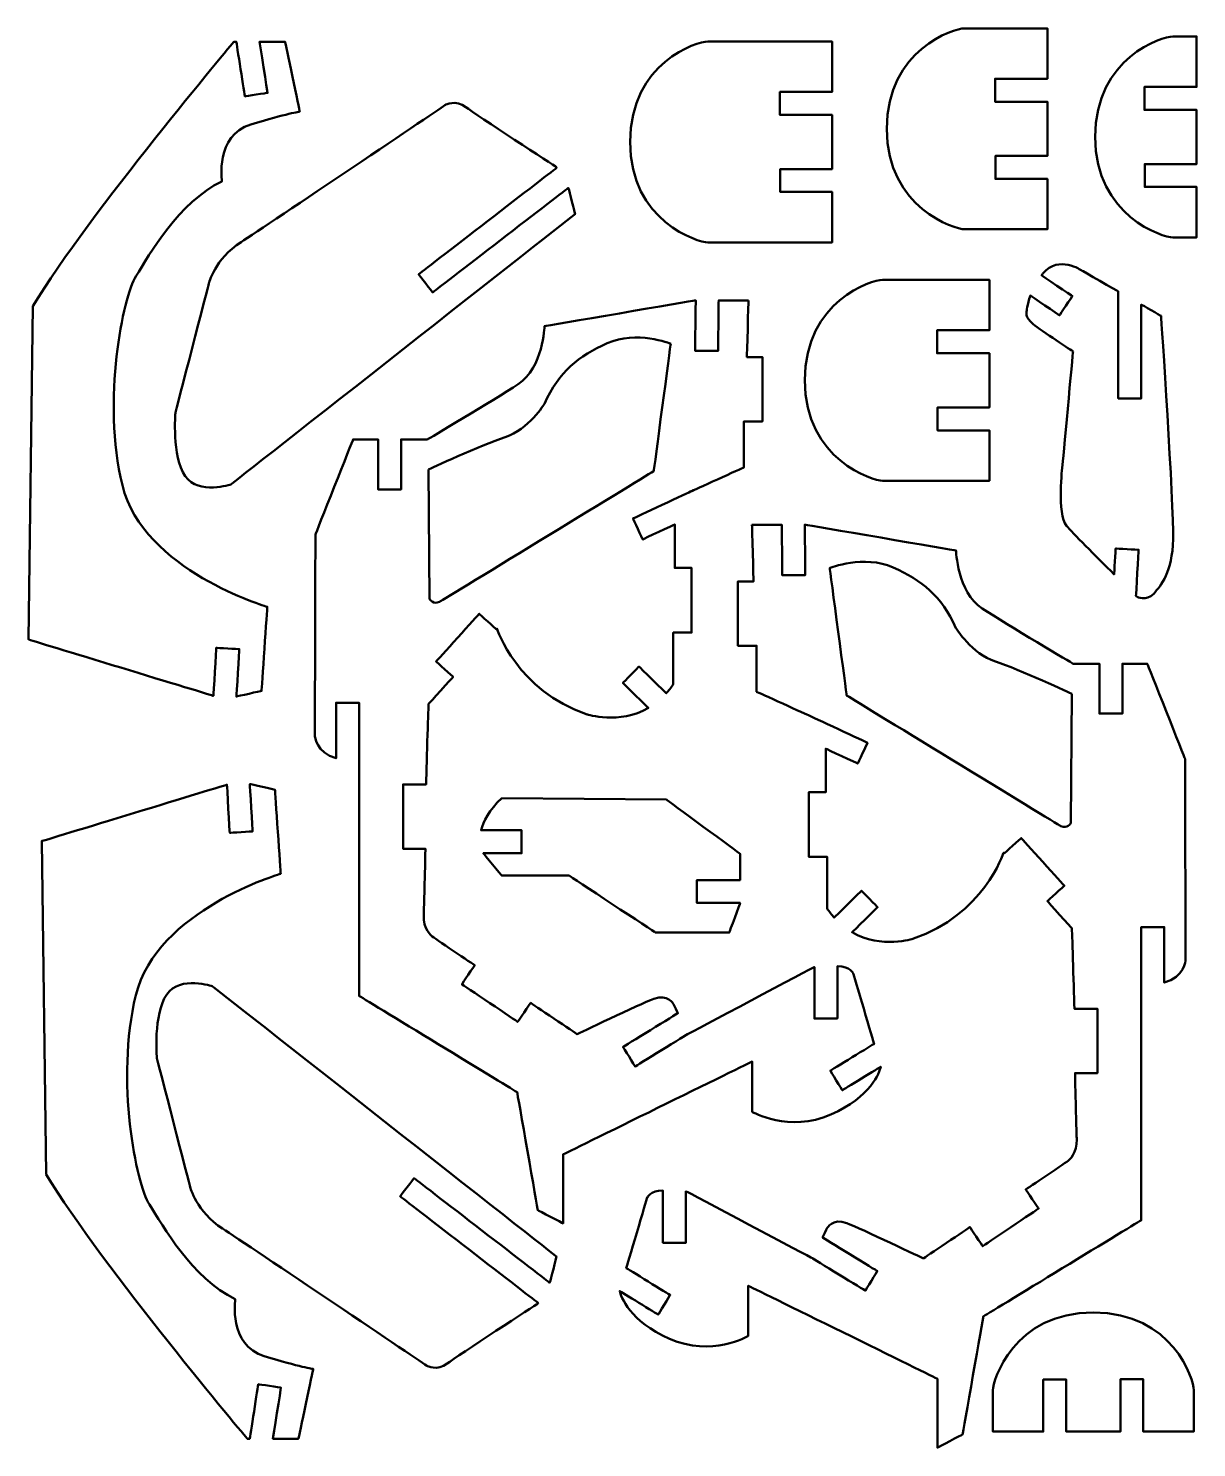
# Model space of a CAD drawing. Header units: millimetres. Extents: x -151 to 156, y -193 to 190.
# Drawn here: x -151.2 to 1.4, y -191.1 to -5.7 of the extents above; entities that cross this region are included whole.
import ezdxf

# ---------------------------------------------------------------- set-up
doc = ezdxf.new("R2010")
doc.units = ezdxf.units.MM
doc.header["$MEASUREMENT"] = 0
doc.layers.add('Capa 1', color=7, linetype='Continuous')

msp = doc.modelspace()

# ---------------------------------------------------------------- linework, layer by layer
at = {"layer": 'Capa 1', "color": 240, "lineweight": 50}
for points, knots in [([(-28.9575, -5.7234), (-28.9575, -5.7234), (-18.1356, -5.7234), (-18.1356, -5.7234), (-18.1356, -5.7234), (-18.1356, -5.7234), (-18.1356, -12.3121), (-18.1356, -12.3121), (-18.1356, -12.3121), (-18.1356, -12.3121), (-24.9616, -12.3119), (-24.9616, -12.3119), (-24.9616, -12.3119), (-24.9616, -12.3119), (-24.9616, -15.3121), (-24.9616, -15.3121), (-24.9616, -15.3121), (-24.9616, -15.3121), (-18.1356, -15.3123), (-18.1356, -15.3123), (-18.1356, -15.3123), (-18.1356, -15.3123), (-18.1356, -22.3788), (-18.1356, -22.3788), (-18.1356, -22.3788), (-18.1356, -22.3788), (-24.9167, -22.3788), (-24.9167, -22.3788), (-24.9167, -22.3788), (-24.9167, -22.3788), (-24.9167, -25.3788), (-24.9167, -25.3788), (-24.9167, -25.3788), (-24.9167, -25.3788), (-18.1356, -25.3788), (-18.1356, -25.3788), (-18.1356, -25.3788), (-18.1356, -25.3788), (-18.1356, -31.9672), (-18.1356, -31.9672), (-18.1356, -31.9672), (-18.1356, -31.9672), (-28.9575, -31.9672), (-28.9575, -31.9672), (-28.9575, -31.9672), (-30.1227, -31.9672), (-39.0993, -29.2716), (-39.0993, -18.8453), (-39.0993, -18.8453), (-39.0993, -8.419), (-30.2899, -5.7234), (-28.9575, -5.7234)], [0, 0, 0, 0, 0.07142857, 0.07142857, 0.07142857, 0.07142858, 0.14285714, 0.14285714, 0.14285714, 0.14285715, 0.21428571, 0.21428571, 0.21428571, 0.21428572, 0.28571429, 0.28571429, 0.28571429, 0.2857143, 0.35714286, 0.35714286, 0.35714286, 0.35714287, 0.42857143, 0.42857143, 0.42857143, 0.42857144, 0.5, 0.5, 0.5, 0.50000001, 0.57142857, 0.57142857, 0.57142857, 0.57142858, 0.64285714, 0.64285714, 0.64285714, 0.64285715, 0.71428571, 0.71428571, 0.71428571, 0.71428572, 0.78571429, 0.78571429, 0.78571429, 0.7857143, 0.85714286, 0.85714286, 0.85714286, 0.85714287, 1, 1, 1, 1]), ([(-1.7541, -6.783), (-1.7541, -6.783), (1.3566, -6.783), (1.3566, -6.783), (1.3566, -6.783), (1.3566, -6.783), (1.3566, -13.3717), (1.3566, -13.3717), (1.3566, -13.3717), (1.3566, -13.3717), (-5.4694, -13.3715), (-5.4694, -13.3715), (-5.4694, -13.3715), (-5.4694, -13.3715), (-5.4694, -16.3717), (-5.4694, -16.3717), (-5.4694, -16.3717), (-5.4694, -16.3717), (1.3566, -16.3719), (1.3566, -16.3719), (1.3566, -16.3719), (1.3566, -16.3719), (1.3566, -23.4384), (1.3566, -23.4384), (1.3566, -23.4384), (1.3566, -23.4384), (-5.4245, -23.4384), (-5.4245, -23.4384), (-5.4245, -23.4384), (-5.4245, -23.4384), (-5.4245, -26.4384), (-5.4245, -26.4384), (-5.4245, -26.4384), (-5.4245, -26.4384), (1.3566, -26.4384), (1.3566, -26.4384), (1.3566, -26.4384), (1.3566, -26.4384), (1.3566, -33.0268), (1.3566, -33.0268), (1.3566, -33.0268), (1.3566, -33.0268), (-1.7541, -33.0268), (-1.7541, -33.0268), (-1.7541, -33.0268), (-2.9192, -33.0268), (-11.8959, -30.3312), (-11.8959, -19.9049), (-11.8959, -19.9049), (-11.8959, -9.4786), (-3.0865, -6.783), (-1.7541, -6.783)], [0, 0, 0, 0, 0.07142857, 0.07142857, 0.07142857, 0.07142858, 0.14285714, 0.14285714, 0.14285714, 0.14285715, 0.21428571, 0.21428571, 0.21428571, 0.21428572, 0.28571429, 0.28571429, 0.28571429, 0.2857143, 0.35714286, 0.35714286, 0.35714286, 0.35714287, 0.42857143, 0.42857143, 0.42857143, 0.42857144, 0.5, 0.5, 0.5, 0.50000001, 0.57142857, 0.57142857, 0.57142857, 0.57142858, 0.64285714, 0.64285714, 0.64285714, 0.64285715, 0.71428571, 0.71428571, 0.71428571, 0.71428572, 0.78571429, 0.78571429, 0.78571429, 0.7857143, 0.85714286, 0.85714286, 0.85714286, 0.85714287, 1, 1, 1, 1]), ([(-150.654, -41.9832), (-150.654, -41.9832), (-151.2252, -85.5372), (-151.2252, -85.5372), (-151.2252, -85.5372), (-151.2252, -85.5372), (-127.0479, -92.8966), (-127.0479, -92.8966), (-127.0479, -92.8966), (-127.0479, -92.8966), (-126.6835, -86.6251), (-126.6835, -86.6251), (-126.6835, -86.6251), (-126.6835, -86.6251), (-123.6884, -86.799), (-123.6884, -86.799), (-123.6884, -86.799), (-123.6884, -86.799), (-124.0479, -92.9871), (-124.0479, -92.9871), (-124.0479, -92.9871), (-124.0479, -92.9871), (-120.7731, -92.2467), (-120.7731, -92.2467), (-120.7731, -92.2467), (-120.7731, -92.2467), (-120.0232, -81.2701), (-120.0232, -81.2701), (-120.0232, -81.2701), (-120.0232, -81.2701), (-136.2312, -76.5408), (-138.9444, -65.4024), (-138.9444, -65.4024), (-141.6576, -54.264), (-138.873, -40.7694), (-137.1594, -38.0562), (-137.1594, -38.0562), (-135.4458, -35.343), (-131.5902, -28.4172), (-125.9496, -25.704), (-125.9496, -25.704), (-125.9496, -25.704), (-126.8796, -19.7008), (-122.1658, -18.2706), (-122.1658, -18.2706), (-117.452, -16.8404), (-115.7736, -16.5901), (-115.7736, -16.5901), (-115.7736, -16.5901), (-115.7736, -16.5901), (-117.7016, -7.4726), (-117.7016, -7.4726), (-117.7016, -7.4726), (-117.7016, -7.4726), (-121.0304, -7.4726), (-121.0304, -7.4726), (-121.0304, -7.4726), (-121.0304, -7.4726), (-119.9848, -14.1423), (-119.9848, -14.1423), (-119.9848, -14.1423), (-119.9848, -14.1423), (-122.9486, -14.607), (-122.9486, -14.607), (-122.9486, -14.607), (-122.9486, -14.607), (-124.0671, -7.4726), (-124.0671, -7.4726), (-124.0671, -7.4726), (-124.0671, -7.4726), (-124.3794, -7.4726), (-124.3794, -7.4726), (-124.3794, -7.4726), (-124.3794, -7.4726), (-143.2284, -29.8452), (-150.654, -41.9832)], [0, 0, 0, 0, 0.05, 0.05, 0.05, 0.05000001, 0.1, 0.1, 0.1, 0.10000001, 0.15, 0.15, 0.15, 0.15000001, 0.2, 0.2, 0.2, 0.20000001, 0.25, 0.25, 0.25, 0.25000001, 0.3, 0.3, 0.3, 0.30000001, 0.35, 0.35, 0.35, 0.35000001, 0.4, 0.4, 0.4, 0.40000001, 0.45, 0.45, 0.45, 0.45000001, 0.5, 0.5, 0.5, 0.50000001, 0.55, 0.55, 0.55, 0.55000001, 0.6, 0.6, 0.6, 0.60000001, 0.65, 0.65, 0.65, 0.65000001, 0.7, 0.7, 0.7, 0.70000001, 0.75, 0.75, 0.75, 0.75000001, 0.8, 0.8, 0.8, 0.80000001, 0.85, 0.85, 0.85, 0.85000001, 0.9, 0.9, 0.9, 0.90000001, 1, 1, 1, 1]), ([(-62.4935, -7.437), (-62.4935, -7.437), (-46.2452, -7.437), (-46.2452, -7.437), (-46.2452, -7.437), (-46.2452, -7.437), (-46.2452, -14.0257), (-46.2452, -14.0257), (-46.2452, -14.0257), (-46.2452, -14.0257), (-53.0712, -14.0255), (-53.0712, -14.0255), (-53.0712, -14.0255), (-53.0712, -14.0255), (-53.0712, -17.0257), (-53.0712, -17.0257), (-53.0712, -17.0257), (-53.0712, -17.0257), (-46.2452, -17.0259), (-46.2452, -17.0259), (-46.2452, -17.0259), (-46.2452, -17.0259), (-46.2452, -24.0924), (-46.2452, -24.0924), (-46.2452, -24.0924), (-46.2452, -24.0924), (-53.0263, -24.0924), (-53.0263, -24.0924), (-53.0263, -24.0924), (-53.0263, -24.0924), (-53.0263, -27.0924), (-53.0263, -27.0924), (-53.0263, -27.0924), (-53.0263, -27.0924), (-46.2452, -27.0924), (-46.2452, -27.0924), (-46.2452, -27.0924), (-46.2452, -27.0924), (-46.2452, -33.6808), (-46.2452, -33.6808), (-46.2452, -33.6808), (-46.2452, -33.6808), (-62.4935, -33.6808), (-62.4935, -33.6808), (-62.4935, -33.6808), (-63.6588, -33.6808), (-72.6353, -30.9852), (-72.6353, -20.5589), (-72.6353, -20.5589), (-72.6353, -10.1326), (-63.8259, -7.437), (-62.4935, -7.437)], [0, 0, 0, 0, 0.07142857, 0.07142857, 0.07142857, 0.07142858, 0.14285714, 0.14285714, 0.14285714, 0.14285715, 0.21428571, 0.21428571, 0.21428571, 0.21428572, 0.28571429, 0.28571429, 0.28571429, 0.2857143, 0.35714286, 0.35714286, 0.35714286, 0.35714287, 0.42857143, 0.42857143, 0.42857143, 0.42857144, 0.5, 0.5, 0.5, 0.50000001, 0.57142857, 0.57142857, 0.57142857, 0.57142858, 0.64285714, 0.64285714, 0.64285714, 0.64285715, 0.71428571, 0.71428571, 0.71428571, 0.71428572, 0.78571429, 0.78571429, 0.78571429, 0.7857143, 0.85714286, 0.85714286, 0.85714286, 0.85714287, 1, 1, 1, 1]), ([(-96.747, -15.708), (-96.747, -15.708), (-95.3904, -14.994), (-94.1052, -15.9936), (-94.1052, -15.9936), (-92.82, -16.9932), (-82.3242, -23.7762), (-82.3242, -23.7762), (-82.3242, -23.7762), (-82.3242, -23.7762), (-82.2331, -23.934), (-82.2331, -23.934), (-82.2331, -23.934), (-82.2331, -23.934), (-100.246, -37.8412), (-100.246, -37.8412), (-100.246, -37.8412), (-100.246, -37.8412), (-98.4122, -40.2158), (-98.4122, -40.2158), (-98.4122, -40.2158), (-98.4122, -40.2158), (-80.7194, -26.5558), (-80.7194, -26.5558), (-80.7194, -26.5558), (-80.7194, -26.5558), (-80.6282, -26.7137), (-80.6282, -26.7137), (-80.6282, -26.7137), (-80.6282, -26.7137), (-79.8252, -29.988), (-79.8252, -29.988), (-79.8252, -29.988), (-79.8252, -29.988), (-124.7358, -65.2596), (-124.7358, -65.2596), (-124.7358, -65.2596), (-124.7358, -65.2596), (-128.9484, -66.759), (-130.7334, -64.1886), (-130.7334, -64.1886), (-132.5184, -61.6182), (-132.0186, -55.9062), (-132.0186, -55.9062), (-132.0186, -55.9062), (-132.0186, -55.9062), (-127.6632, -39.0558), (-127.6632, -39.0558), (-127.6632, -39.0558), (-127.6632, -39.0558), (-126.8778, -35.8428), (-123.4506, -33.6294), (-123.4506, -33.6294), (-120.0234, -31.416), (-96.747, -15.708), (-96.747, -15.708)], [0, 0, 0, 0, 0.06666667, 0.06666667, 0.06666667, 0.06666668, 0.13333333, 0.13333333, 0.13333333, 0.13333334, 0.2, 0.2, 0.2, 0.20000001, 0.26666667, 0.26666667, 0.26666667, 0.26666668, 0.33333333, 0.33333333, 0.33333333, 0.33333334, 0.4, 0.4, 0.4, 0.40000001, 0.46666667, 0.46666667, 0.46666667, 0.46666668, 0.53333333, 0.53333333, 0.53333333, 0.53333334, 0.6, 0.6, 0.6, 0.60000001, 0.66666667, 0.66666667, 0.66666667, 0.66666668, 0.73333333, 0.73333333, 0.73333333, 0.73333334, 0.8, 0.8, 0.8, 0.80000001, 0.86666667, 0.86666667, 0.86666667, 0.86666668, 1, 1, 1, 1]), ([(-13.6771, -37.3277), (-13.6771, -37.3277), (-16.6768, -35.2898), (-18.6766, -37.6853), (-18.6766, -37.6853), (-18.7547, -37.7789), (-18.8295, -37.8728), (-18.9022, -37.9669), (-18.9022, -37.9669), (-18.9022, -37.9669), (-14.8687, -40.6964), (-14.8687, -40.6964), (-14.8687, -40.6964), (-14.8687, -40.6964), (-16.5499, -43.181), (-16.5499, -43.181), (-16.5499, -43.181), (-16.5499, -43.181), (-20.3497, -40.6096), (-20.3497, -40.6096), (-20.3497, -40.6096), (-20.7941, -41.8305), (-20.855, -42.7267), (-20.855, -42.7267), (-20.855, -42.7267), (-20.855, -42.7267), (-21.1049, -43.4417), (-19.9979, -44.3356), (-19.9979, -44.3356), (-18.8909, -45.2295), (-14.7842, -47.9111), (-14.7842, -47.9111), (-14.7842, -47.9111), (-14.7842, -47.9111), (-16.1769, -62.8922), (-16.1769, -62.8922), (-16.1769, -62.8922), (-16.1769, -62.8922), (-16.9268, -69.185), (-15.6412, -70.6867), (-15.6412, -70.6867), (-14.8793, -71.5766), (-11.7977, -74.6635), (-9.4131, -77.0313), (-9.4131, -77.0313), (-9.4131, -77.0313), (-9.2297, -73.661), (-9.2297, -73.661), (-9.2297, -73.661), (-9.2297, -73.661), (-6.2337, -73.8243), (-6.2337, -73.8243), (-6.2337, -73.8243), (-6.2337, -73.8243), (-6.5616, -79.8509), (-6.5616, -79.8509), (-6.5616, -79.8509), (-6.5616, -79.8509), (-6.4636, -79.9472), (-6.4636, -79.9472), (-6.4636, -79.9472), (-6.4636, -79.9472), (-5.2138, -80.6266), (-4.2496, -79.5539), (-4.2496, -79.5539), (-3.2854, -78.4812), (-1.8212, -76.765), (-1.7141, -72.4387), (-1.7141, -72.4387), (-1.607, -68.1124), (-3.2844, -43.2684), (-3.2844, -43.2684), (-3.2844, -43.2684), (-3.2844, -43.2684), (-5.8729, -41.7888), (-5.8729, -41.7888), (-5.8729, -41.7888), (-5.8729, -41.7888), (-5.8729, -54.0435), (-5.8729, -54.0435), (-5.8729, -54.0435), (-5.8729, -54.0435), (-8.8729, -54.0434), (-8.8729, -54.0434), (-8.8729, -54.0434), (-8.8729, -54.0434), (-8.8729, -40.0739), (-8.8729, -40.0739), (-8.8729, -40.0739), (-8.8729, -40.0739), (-13.6771, -37.3277), (-13.6771, -37.3277)], [0, 0, 0, 0, 0.04166667, 0.04166667, 0.04166667, 0.04166668, 0.08333333, 0.08333333, 0.08333333, 0.08333334, 0.125, 0.125, 0.125, 0.12500001, 0.16666667, 0.16666667, 0.16666667, 0.16666668, 0.20833333, 0.20833333, 0.20833333, 0.20833334, 0.25, 0.25, 0.25, 0.25000001, 0.29166667, 0.29166667, 0.29166667, 0.29166668, 0.33333333, 0.33333333, 0.33333333, 0.33333334, 0.375, 0.375, 0.375, 0.37500001, 0.41666667, 0.41666667, 0.41666667, 0.41666668, 0.45833333, 0.45833333, 0.45833333, 0.45833334, 0.5, 0.5, 0.5, 0.50000001, 0.54166667, 0.54166667, 0.54166667, 0.54166668, 0.58333333, 0.58333333, 0.58333333, 0.58333334, 0.625, 0.625, 0.625, 0.62500001, 0.66666667, 0.66666667, 0.66666667, 0.66666668, 0.70833333, 0.70833333, 0.70833333, 0.70833334, 0.75, 0.75, 0.75, 0.75000001, 0.79166667, 0.79166667, 0.79166667, 0.79166668, 0.83333333, 0.83333333, 0.83333333, 0.83333334, 0.875, 0.875, 0.875, 0.87500001, 0.91666667, 0.91666667, 0.91666667, 0.91666668, 1, 1, 1, 1]), ([(-39.6674, -38.5674), (-39.6674, -38.5674), (-25.704, -38.5674), (-25.704, -38.5674), (-25.704, -38.5674), (-25.704, -38.5674), (-25.704, -45.1561), (-25.704, -45.1561), (-25.704, -45.1561), (-25.704, -45.1561), (-32.53, -45.1559), (-32.53, -45.1559), (-32.53, -45.1559), (-32.53, -45.1559), (-32.53, -48.1561), (-32.53, -48.1561), (-32.53, -48.1561), (-32.53, -48.1561), (-25.704, -48.1563), (-25.704, -48.1563), (-25.704, -48.1563), (-25.704, -48.1563), (-25.704, -55.2228), (-25.704, -55.2228), (-25.704, -55.2228), (-25.704, -55.2228), (-32.4851, -55.2228), (-32.4851, -55.2228), (-32.4851, -55.2228), (-32.4851, -55.2228), (-32.4851, -58.2228), (-32.4851, -58.2228), (-32.4851, -58.2228), (-32.4851, -58.2228), (-25.704, -58.2228), (-25.704, -58.2228), (-25.704, -58.2228), (-25.704, -58.2228), (-25.704, -64.8112), (-25.704, -64.8112), (-25.704, -64.8112), (-25.704, -64.8112), (-39.6674, -64.8112), (-39.6674, -64.8112), (-39.6674, -64.8112), (-40.8325, -64.8112), (-49.8092, -62.1156), (-49.8092, -51.6893), (-49.8092, -51.6893), (-49.8092, -41.263), (-40.9998, -38.5674), (-39.6674, -38.5674)], [0, 0, 0, 0, 0.07142857, 0.07142857, 0.07142857, 0.07142858, 0.14285714, 0.14285714, 0.14285714, 0.14285715, 0.21428571, 0.21428571, 0.21428571, 0.21428572, 0.28571429, 0.28571429, 0.28571429, 0.2857143, 0.35714286, 0.35714286, 0.35714286, 0.35714287, 0.42857143, 0.42857143, 0.42857143, 0.42857144, 0.5, 0.5, 0.5, 0.50000001, 0.57142857, 0.57142857, 0.57142857, 0.57142858, 0.64285714, 0.64285714, 0.64285714, 0.64285715, 0.71428571, 0.71428571, 0.71428571, 0.71428572, 0.78571429, 0.78571429, 0.78571429, 0.7857143, 0.85714286, 0.85714286, 0.85714286, 0.85714287, 1, 1, 1, 1]), ([(-57.1726, -41.2607), (-57.1726, -41.2607), (-61.0672, -41.2607), (-61.0672, -41.2607), (-61.0672, -41.2607), (-61.0672, -41.2607), (-61.1391, -47.8578), (-61.1391, -47.8578), (-61.1391, -47.8578), (-61.1391, -47.8578), (-64.1391, -47.8261), (-64.1391, -47.8261), (-64.1391, -47.8261), (-64.1391, -47.8261), (-64.0676, -41.2607), (-64.0676, -41.2607), (-64.0676, -41.2607), (-64.0676, -41.2607), (-64.2076, -41.2607), (-64.2076, -41.2607), (-64.2076, -41.2607), (-64.2076, -41.2607), (-83.8236, -44.625), (-83.8236, -44.625), (-83.8236, -44.625), (-83.8236, -44.625), (-83.9664, -50.0514), (-87.2508, -52.1934), (-87.2508, -52.1934), (-90.5352, -54.3354), (-99.1032, -59.4048), (-99.1032, -59.4048), (-99.1032, -59.4048), (-99.1032, -59.4048), (-102.5515, -59.4048), (-102.5515, -59.4048), (-102.5515, -59.4048), (-102.5515, -59.4048), (-102.5515, -65.9313), (-102.5515, -65.9313), (-102.5515, -65.9313), (-102.5515, -65.9313), (-105.5518, -65.9326), (-105.5518, -65.9326), (-105.5518, -65.9326), (-105.5518, -65.9326), (-105.5517, -59.4048), (-105.5517, -59.4048), (-105.5517, -59.4048), (-105.5517, -59.4048), (-108.8136, -59.4048), (-108.8136, -59.4048), (-108.8136, -59.4048), (-108.8136, -59.4048), (-113.7402, -71.8284), (-113.7402, -71.8284), (-113.7402, -71.8284), (-113.7402, -71.8284), (-113.8116, -98.1036), (-113.8116, -98.1036), (-113.8116, -98.1036), (-113.8116, -98.1036), (-113.6294, -100.4088), (-111.0283, -101.049), (-111.0283, -101.049), (-111.0283, -101.049), (-111.0282, -93.8012), (-111.0282, -93.8012), (-111.0282, -93.8012), (-111.0282, -93.8012), (-108.0281, -93.8011), (-108.0281, -93.8011), (-108.0281, -93.8011), (-108.0281, -93.8011), (-108.0282, -101.1738), (-108.0282, -101.1738), (-108.0282, -101.1738), (-108.0282, -101.1738), (-108.0282, -132.0899), (-108.0282, -132.0899), (-108.0282, -132.0899), (-108.0282, -132.0899), (-87.3936, -144.6564), (-87.3936, -144.6564), (-87.3936, -144.6564), (-87.3936, -144.6564), (-84.6804, -160.0788), (-84.6804, -160.0788), (-84.6804, -160.0788), (-84.6804, -160.0788), (-81.396, -161.7924), (-81.396, -161.7924), (-81.396, -161.7924), (-81.396, -161.7924), (-81.396, -152.796), (-81.396, -152.796), (-81.396, -152.796), (-81.396, -152.796), (-56.6916, -140.658), (-56.6916, -140.658), (-56.6916, -140.658), (-56.6916, -140.658), (-56.6916, -147.2267), (-56.6916, -147.2267), (-56.6916, -147.2267), (-56.6916, -147.2267), (-51.8878, -149.9913), (-46.4062, -147.5779), (-46.4062, -147.5779), (-41.2024, -145.2868), (-40.0378, -142.0451), (-39.9026, -141.3401), (-39.9026, -141.3401), (-39.9026, -141.3401), (-44.9228, -144.4168), (-44.9228, -144.4168), (-44.9228, -144.4168), (-44.9228, -144.4168), (-46.4923, -141.8603), (-46.4923, -141.8603), (-46.4923, -141.8603), (-46.4923, -141.8603), (-40.7546, -138.3444), (-40.7546, -138.3444), (-40.7546, -138.3444), (-40.7546, -138.3444), (-43.4955, -129.1454), (-43.4955, -129.1454), (-43.4955, -129.1454), (-43.4955, -129.1454), (-43.8508, -128.2208), (-45.5532, -128.2159), (-45.5532, -128.2159), (-45.5532, -128.2159), (-45.5533, -135.0393), (-45.5533, -135.0393), (-45.5533, -135.0393), (-45.5533, -135.0393), (-48.5534, -135.0394), (-48.5534, -135.0394), (-48.5534, -135.0394), (-48.5534, -135.0394), (-48.5533, -128.3191), (-48.5533, -128.3191), (-48.5533, -128.3191), (-48.5533, -128.3191), (-48.6021, -128.3231), (-48.6021, -128.3231), (-48.6021, -128.3231), (-48.6021, -128.3231), (-65.0611, -137.0535), (-65.0611, -137.0535), (-65.0611, -137.0535), (-65.0611, -137.0535), (-71.9837, -141.2961), (-71.9837, -141.2961), (-71.9837, -141.2961), (-71.9837, -141.2961), (-73.5532, -138.7396), (-73.5532, -138.7396), (-73.5532, -138.7396), (-73.5532, -138.7396), (-66.3893, -134.3497), (-66.3893, -134.3497), (-66.3893, -134.3497), (-66.3893, -134.3497), (-66.9732, -133.161), (-66.9732, -133.161), (-66.9732, -133.161), (-66.9732, -133.161), (-67.672, -131.7564), (-69.5468, -132.4715), (-69.5468, -132.4715), (-71.4216, -133.1866), (-79.5631, -137.0829), (-79.5631, -137.0829), (-79.5631, -137.0829), (-79.5631, -137.0829), (-85.6334, -132.9947), (-85.6334, -132.9947), (-85.6334, -132.9947), (-85.6334, -132.9947), (-87.3088, -135.4826), (-87.3088, -135.4826), (-87.3088, -135.4826), (-87.3088, -135.4826), (-94.6098, -130.5664), (-94.6098, -130.5664), (-94.6098, -130.5664), (-94.6098, -130.5664), (-92.9338, -128.0777), (-92.9338, -128.0777), (-92.9338, -128.0777), (-92.9338, -128.0777), (-98.532, -124.3074), (-98.532, -124.3074), (-98.532, -124.3074), (-98.532, -124.3074), (-99.7038, -123.2817), (-99.5967, -121.5297), (-99.5967, -121.5297), (-99.5589, -120.9115), (-99.4682, -117.2959), (-99.3671, -112.877), (-99.3671, -112.877), (-99.3671, -112.877), (-102.2839, -112.8771), (-102.2839, -112.8771), (-102.2839, -112.8771), (-102.2839, -112.8771), (-102.2838, -104.4749), (-102.2838, -104.4749), (-102.2838, -104.4749), (-102.2838, -104.4749), (-99.2837, -104.4748), (-99.2837, -104.4748), (-99.2837, -104.4748), (-99.2837, -104.4748), (-99.2837, -104.4748), (-99.2837, -104.4748), (-99.2837, -104.4748), (-99.205, -101.2106), (-98.9604, -93.9624), (-98.9604, -93.9624), (-98.9604, -93.9624), (-98.9604, -93.9624), (-95.7536, -90.4221), (-95.7536, -90.4221), (-95.7536, -90.4221), (-95.7536, -90.4221), (-97.9765, -88.411), (-97.9765, -88.411), (-97.9765, -88.411), (-97.9765, -88.411), (-92.3371, -82.1822), (-92.3371, -82.1822), (-92.3371, -82.1822), (-92.3371, -82.1822), (-90.1132, -84.195), (-90.1132, -84.195), (-90.1132, -84.195), (-90.1132, -84.195), (-90.0354, -84.1092), (-90.0354, -84.1092), (-90.0354, -84.1092), (-90.0354, -84.1092), (-87.3936, -92.2488), (-78.2544, -95.319), (-78.2544, -95.319), (-78.2544, -95.319), (-74.0844, -96.6949), (-70.242, -94.4825), (-70.242, -94.4825), (-70.242, -94.4825), (-73.5821, -91.2105), (-73.5821, -91.2105), (-73.5821, -91.2105), (-73.5821, -91.2105), (-71.4831, -89.0667), (-71.4831, -89.0667), (-71.4831, -89.0667), (-71.4831, -89.0667), (-67.9081, -92.5693), (-67.9081, -92.5693), (-67.9081, -92.5693), (-67.5917, -92.2141), (-67.2854, -91.8228), (-66.993, -91.3886), (-66.993, -91.3886), (-66.993, -91.3886), (-66.993, -84.6311), (-66.993, -84.6311), (-66.993, -84.6311), (-66.993, -84.6311), (-64.6004, -84.6311), (-64.6004, -84.6311), (-64.6004, -84.6311), (-64.6004, -84.6311), (-64.6004, -76.1929), (-64.6004, -76.1929), (-64.6004, -76.1929), (-64.6004, -76.1929), (-66.8144, -76.1929), (-66.8144, -76.1929), (-66.8144, -76.1929), (-66.8144, -76.1929), (-66.8144, -70.5051), (-66.8144, -70.5051), (-66.8144, -70.5051), (-66.8144, -70.5051), (-70.9931, -72.4571), (-70.9931, -72.4571), (-70.9931, -72.4571), (-70.9931, -72.4571), (-72.2638, -69.7392), (-72.2638, -69.7392), (-72.2638, -69.7392), (-72.2638, -69.7392), (-64.651, -66.1832), (-64.651, -66.1832), (-64.651, -66.1832), (-64.651, -66.1832), (-57.7797, -63.071), (-57.7797, -63.071), (-57.7797, -63.071), (-57.7797, -63.071), (-57.7797, -57.0643), (-57.7797, -57.0643), (-57.7797, -57.0643), (-57.7797, -57.0643), (-55.3514, -57.0643), (-55.3514, -57.0643), (-55.3514, -57.0643), (-55.3514, -57.0643), (-55.3514, -48.6619), (-55.3514, -48.6619), (-55.3514, -48.6619), (-55.3514, -48.6619), (-57.3869, -48.6619), (-57.3869, -48.6619), (-57.3869, -48.6619), (-57.3869, -48.6619), (-57.1726, -41.2607), (-57.1726, -41.2607)], [0, 0, 0, 0, 0.01219512, 0.01219512, 0.01219512, 0.01219513, 0.02439024, 0.02439024, 0.02439024, 0.02439025, 0.03658537, 0.03658537, 0.03658537, 0.03658538, 0.04878049, 0.04878049, 0.04878049, 0.0487805, 0.06097561, 0.06097561, 0.06097561, 0.06097562, 0.07317073, 0.07317073, 0.07317073, 0.07317074, 0.08536585, 0.08536585, 0.08536585, 0.08536586, 0.09756098, 0.09756098, 0.09756098, 0.09756099, 0.1097561, 0.1097561, 0.1097561, 0.10975611, 0.12195122, 0.12195122, 0.12195122, 0.12195123, 0.13414634, 0.13414634, 0.13414634, 0.13414635, 0.14634146, 0.14634146, 0.14634146, 0.14634147, 0.15853659, 0.15853659, 0.15853659, 0.1585366, 0.17073171, 0.17073171, 0.17073171, 0.17073172, 0.18292683, 0.18292683, 0.18292683, 0.18292684, 0.19512195, 0.19512195, 0.19512195, 0.19512196, 0.20731707, 0.20731707, 0.20731707, 0.20731708, 0.2195122, 0.2195122, 0.2195122, 0.21951221, 0.23170732, 0.23170732, 0.23170732, 0.23170733, 0.24390244, 0.24390244, 0.24390244, 0.24390245, 0.25609756, 0.25609756, 0.25609756, 0.25609757, 0.26829268, 0.26829268, 0.26829268, 0.26829269, 0.2804878, 0.2804878, 0.2804878, 0.28048781, 0.29268293, 0.29268293, 0.29268293, 0.29268294, 0.30487805, 0.30487805, 0.30487805, 0.30487806, 0.31707317, 0.31707317, 0.31707317, 0.31707318, 0.32926829, 0.32926829, 0.32926829, 0.3292683, 0.34146341, 0.34146341, 0.34146341, 0.34146342, 0.35365854, 0.35365854, 0.35365854, 0.35365855, 0.36585366, 0.36585366, 0.36585366, 0.36585367, 0.37804878, 0.37804878, 0.37804878, 0.37804879, 0.3902439, 0.3902439, 0.3902439, 0.39024391, 0.40243902, 0.40243902, 0.40243902, 0.40243903, 0.41463415, 0.41463415, 0.41463415, 0.41463416, 0.42682927, 0.42682927, 0.42682927, 0.42682928, 0.43902439, 0.43902439, 0.43902439, 0.4390244, 0.45121951, 0.45121951, 0.45121951, 0.45121952, 0.46341463, 0.46341463, 0.46341463, 0.46341464, 0.47560976, 0.47560976, 0.47560976, 0.47560977, 0.48780488, 0.48780488, 0.48780488, 0.48780489, 0.5, 0.5, 0.5, 0.50000001, 0.51219512, 0.51219512, 0.51219512, 0.51219513, 0.52439024, 0.52439024, 0.52439024, 0.52439025, 0.53658537, 0.53658537, 0.53658537, 0.53658538, 0.54878049, 0.54878049, 0.54878049, 0.5487805, 0.56097561, 0.56097561, 0.56097561, 0.56097562, 0.57317073, 0.57317073, 0.57317073, 0.57317074, 0.58536585, 0.58536585, 0.58536585, 0.58536586, 0.59756098, 0.59756098, 0.59756098, 0.59756099, 0.6097561, 0.6097561, 0.6097561, 0.60975611, 0.62195122, 0.62195122, 0.62195122, 0.62195123, 0.63414634, 0.63414634, 0.63414634, 0.63414635, 0.64634146, 0.64634146, 0.64634146, 0.64634147, 0.65853659, 0.65853659, 0.65853659, 0.6585366, 0.67073171, 0.67073171, 0.67073171, 0.67073172, 0.68292683, 0.68292683, 0.68292683, 0.68292684, 0.69512195, 0.69512195, 0.69512195, 0.69512196, 0.70731707, 0.70731707, 0.70731707, 0.70731708, 0.7195122, 0.7195122, 0.7195122, 0.71951221, 0.73170732, 0.73170732, 0.73170732, 0.73170733, 0.74390244, 0.74390244, 0.74390244, 0.74390245, 0.75609756, 0.75609756, 0.75609756, 0.75609757, 0.76829268, 0.76829268, 0.76829268, 0.76829269, 0.7804878, 0.7804878, 0.7804878, 0.78048781, 0.79268293, 0.79268293, 0.79268293, 0.79268294, 0.80487805, 0.80487805, 0.80487805, 0.80487806, 0.81707317, 0.81707317, 0.81707317, 0.81707318, 0.82926829, 0.82926829, 0.82926829, 0.8292683, 0.84146341, 0.84146341, 0.84146341, 0.84146342, 0.85365854, 0.85365854, 0.85365854, 0.85365855, 0.86585366, 0.86585366, 0.86585366, 0.86585367, 0.87804878, 0.87804878, 0.87804878, 0.87804879, 0.8902439, 0.8902439, 0.8902439, 0.89024391, 0.90243902, 0.90243902, 0.90243902, 0.90243903, 0.91463415, 0.91463415, 0.91463415, 0.91463416, 0.92682927, 0.92682927, 0.92682927, 0.92682928, 0.93902439, 0.93902439, 0.93902439, 0.9390244, 0.95121951, 0.95121951, 0.95121951, 0.95121952, 0.96341463, 0.96341463, 0.96341463, 0.96341464, 0.97560976, 0.97560976, 0.97560976, 0.97560977, 1, 1, 1, 1]), ([(-98.9604, -63.3318), (-98.9604, -63.3318), (-98.8176, -80.2536), (-98.8176, -80.2536), (-98.8176, -80.2536), (-98.8176, -80.2536), (-98.3178, -81.039), (-97.5324, -80.6106), (-97.5324, -80.6106), (-96.747, -80.1822), (-69.5436, -63.546), (-69.5436, -63.546), (-69.5436, -63.546), (-69.5436, -63.546), (-67.3302, -46.9098), (-67.3302, -46.9098), (-67.3302, -46.9098), (-67.3302, -46.9098), (-71.8284, -45.1248), (-75.6126, -46.8384), (-75.6126, -46.8384), (-79.3968, -48.552), (-81.8958, -50.4798), (-83.8236, -54.7638), (-83.8236, -54.7638), (-83.8236, -54.7638), (-85.8942, -58.1196), (-88.9644, -59.1192), (-88.9644, -59.1192), (-92.0346, -60.1188), (-98.9604, -63.3318), (-98.9604, -63.3318)], [0, 0, 0, 0, 0.11111111, 0.11111111, 0.11111111, 0.11111112, 0.22222222, 0.22222222, 0.22222222, 0.22222223, 0.33333333, 0.33333333, 0.33333333, 0.33333334, 0.44444444, 0.44444444, 0.44444444, 0.44444445, 0.55555556, 0.55555556, 0.55555556, 0.55555557, 0.66666667, 0.66666667, 0.66666667, 0.66666668, 0.77777778, 0.77777778, 0.77777778, 0.77777779, 1, 1, 1, 1]), ([(-56.7217, -70.5531), (-56.7217, -70.5531), (-52.8271, -70.5531), (-52.8271, -70.5531), (-52.8271, -70.5531), (-52.8271, -70.5531), (-52.7552, -77.1502), (-52.7552, -77.1502), (-52.7552, -77.1502), (-52.7552, -77.1502), (-49.7552, -77.1185), (-49.7552, -77.1185), (-49.7552, -77.1185), (-49.7552, -77.1185), (-49.8267, -70.5531), (-49.8267, -70.5531), (-49.8267, -70.5531), (-49.8267, -70.5531), (-49.6867, -70.5531), (-49.6867, -70.5531), (-49.6867, -70.5531), (-49.6867, -70.5531), (-30.0707, -73.9174), (-30.0707, -73.9174), (-30.0707, -73.9174), (-30.0707, -73.9174), (-29.9279, -79.3438), (-26.6435, -81.4858), (-26.6435, -81.4858), (-23.3591, -83.6278), (-14.7911, -88.6972), (-14.7911, -88.6972), (-14.7911, -88.6972), (-14.7911, -88.6972), (-11.3428, -88.6972), (-11.3428, -88.6972), (-11.3428, -88.6972), (-11.3428, -88.6972), (-11.3428, -95.2237), (-11.3428, -95.2237), (-11.3428, -95.2237), (-11.3428, -95.2237), (-8.3425, -95.225), (-8.3425, -95.225), (-8.3425, -95.225), (-8.3425, -95.225), (-8.3426, -88.6972), (-8.3426, -88.6972), (-8.3426, -88.6972), (-8.3426, -88.6972), (-5.0807, -88.6972), (-5.0807, -88.6972), (-5.0807, -88.6972), (-5.0807, -88.6972), (-0.1541, -101.1208), (-0.1541, -101.1208), (-0.1541, -101.1208), (-0.1541, -101.1208), (-0.0827, -127.396), (-0.0827, -127.396), (-0.0827, -127.396), (-0.0827, -127.396), (-0.2649, -129.7012), (-2.866, -130.3414), (-2.866, -130.3414), (-2.866, -130.3414), (-2.8661, -123.0936), (-2.8661, -123.0936), (-2.8661, -123.0936), (-2.8661, -123.0936), (-5.8662, -123.0935), (-5.8662, -123.0935), (-5.8662, -123.0935), (-5.8662, -123.0935), (-5.8661, -130.4662), (-5.8661, -130.4662), (-5.8661, -130.4662), (-5.8661, -130.4662), (-5.8661, -161.3823), (-5.8661, -161.3823), (-5.8661, -161.3823), (-5.8661, -161.3823), (-26.5007, -173.9488), (-26.5007, -173.9488), (-26.5007, -173.9488), (-26.5007, -173.9488), (-29.2139, -189.3712), (-29.2139, -189.3712), (-29.2139, -189.3712), (-29.2139, -189.3712), (-32.4983, -191.0848), (-32.4983, -191.0848), (-32.4983, -191.0848), (-32.4983, -191.0848), (-32.4983, -182.0884), (-32.4983, -182.0884), (-32.4983, -182.0884), (-32.4983, -182.0884), (-57.2027, -169.9504), (-57.2027, -169.9504), (-57.2027, -169.9504), (-57.2027, -169.9504), (-57.2027, -176.5191), (-57.2027, -176.5191), (-57.2027, -176.5191), (-57.2027, -176.5191), (-62.0065, -179.2837), (-67.4881, -176.8703), (-67.4881, -176.8703), (-72.6919, -174.5792), (-73.8565, -171.3375), (-73.9917, -170.6325), (-73.9917, -170.6325), (-73.9917, -170.6325), (-68.9715, -173.7092), (-68.9715, -173.7092), (-68.9715, -173.7092), (-68.9715, -173.7092), (-67.402, -171.1527), (-67.402, -171.1527), (-67.402, -171.1527), (-67.402, -171.1527), (-73.1397, -167.6368), (-73.1397, -167.6368), (-73.1397, -167.6368), (-73.1397, -167.6368), (-70.3988, -158.4378), (-70.3988, -158.4378), (-70.3988, -158.4378), (-70.3988, -158.4378), (-70.0435, -157.5132), (-68.3411, -157.5083), (-68.3411, -157.5083), (-68.3411, -157.5083), (-68.341, -164.3317), (-68.341, -164.3317), (-68.341, -164.3317), (-68.341, -164.3317), (-65.3409, -164.3318), (-65.3409, -164.3318), (-65.3409, -164.3318), (-65.3409, -164.3318), (-65.341, -157.6115), (-65.341, -157.6115), (-65.341, -157.6115), (-65.341, -157.6115), (-65.2922, -157.6155), (-65.2922, -157.6155), (-65.2922, -157.6155), (-65.2922, -157.6155), (-48.8332, -166.3459), (-48.8332, -166.3459), (-48.8332, -166.3459), (-48.8332, -166.3459), (-41.9106, -170.5885), (-41.9106, -170.5885), (-41.9106, -170.5885), (-41.9106, -170.5885), (-40.3411, -168.032), (-40.3411, -168.032), (-40.3411, -168.032), (-40.3411, -168.032), (-47.505, -163.6421), (-47.505, -163.6421), (-47.505, -163.6421), (-47.505, -163.6421), (-46.9211, -162.4534), (-46.9211, -162.4534), (-46.9211, -162.4534), (-46.9211, -162.4534), (-46.2223, -161.0488), (-44.3475, -161.7639), (-44.3475, -161.7639), (-42.4727, -162.479), (-34.3312, -166.3753), (-34.3312, -166.3753), (-34.3312, -166.3753), (-34.3312, -166.3753), (-28.2609, -162.2871), (-28.2609, -162.2871), (-28.2609, -162.2871), (-28.2609, -162.2871), (-26.5855, -164.775), (-26.5855, -164.775), (-26.5855, -164.775), (-26.5855, -164.775), (-19.2845, -159.8588), (-19.2845, -159.8588), (-19.2845, -159.8588), (-19.2845, -159.8588), (-20.9605, -157.3701), (-20.9605, -157.3701), (-20.9605, -157.3701), (-20.9605, -157.3701), (-15.3623, -153.5998), (-15.3623, -153.5998), (-15.3623, -153.5998), (-15.3623, -153.5998), (-14.1905, -152.5741), (-14.2976, -150.8221), (-14.2976, -150.8221), (-14.3354, -150.2039), (-14.4261, -146.5883), (-14.5272, -142.1694), (-14.5272, -142.1694), (-14.5272, -142.1694), (-11.6104, -142.1695), (-11.6104, -142.1695), (-11.6104, -142.1695), (-11.6104, -142.1695), (-11.6105, -133.7673), (-11.6105, -133.7673), (-11.6105, -133.7673), (-11.6105, -133.7673), (-14.6106, -133.7672), (-14.6106, -133.7672), (-14.6106, -133.7672), (-14.6106, -133.7672), (-14.6106, -133.7672), (-14.6106, -133.7672), (-14.6106, -133.7672), (-14.6893, -130.503), (-14.9339, -123.2548), (-14.9339, -123.2548), (-14.9339, -123.2548), (-14.9339, -123.2548), (-18.1407, -119.7145), (-18.1407, -119.7145), (-18.1407, -119.7145), (-18.1407, -119.7145), (-15.9178, -117.7034), (-15.9178, -117.7034), (-15.9178, -117.7034), (-15.9178, -117.7034), (-21.5572, -111.4746), (-21.5572, -111.4746), (-21.5572, -111.4746), (-21.5572, -111.4746), (-23.7811, -113.4874), (-23.7811, -113.4874), (-23.7811, -113.4874), (-23.7811, -113.4874), (-23.8589, -113.4016), (-23.8589, -113.4016), (-23.8589, -113.4016), (-23.8589, -113.4016), (-26.5007, -121.5412), (-35.6399, -124.6114), (-35.6399, -124.6114), (-35.6399, -124.6114), (-39.8099, -125.9873), (-43.6523, -123.7749), (-43.6523, -123.7749), (-43.6523, -123.7749), (-40.3122, -120.5029), (-40.3122, -120.5029), (-40.3122, -120.5029), (-40.3122, -120.5029), (-42.4112, -118.3591), (-42.4112, -118.3591), (-42.4112, -118.3591), (-42.4112, -118.3591), (-45.9862, -121.8617), (-45.9862, -121.8617), (-45.9862, -121.8617), (-46.3026, -121.5065), (-46.6089, -121.1152), (-46.9013, -120.681), (-46.9013, -120.681), (-46.9013, -120.681), (-46.9013, -113.9235), (-46.9013, -113.9235), (-46.9013, -113.9235), (-46.9013, -113.9235), (-49.2939, -113.9235), (-49.2939, -113.9235), (-49.2939, -113.9235), (-49.2939, -113.9235), (-49.2939, -105.4853), (-49.2939, -105.4853), (-49.2939, -105.4853), (-49.2939, -105.4853), (-47.0799, -105.4853), (-47.0799, -105.4853), (-47.0799, -105.4853), (-47.0799, -105.4853), (-47.0799, -99.7975), (-47.0799, -99.7975), (-47.0799, -99.7975), (-47.0799, -99.7975), (-42.9012, -101.7495), (-42.9012, -101.7495), (-42.9012, -101.7495), (-42.9012, -101.7495), (-41.6305, -99.0316), (-41.6305, -99.0316), (-41.6305, -99.0316), (-41.6305, -99.0316), (-49.2433, -95.4756), (-49.2433, -95.4756), (-49.2433, -95.4756), (-49.2433, -95.4756), (-56.1146, -92.3634), (-56.1146, -92.3634), (-56.1146, -92.3634), (-56.1146, -92.3634), (-56.1146, -86.3567), (-56.1146, -86.3567), (-56.1146, -86.3567), (-56.1146, -86.3567), (-58.5429, -86.3567), (-58.5429, -86.3567), (-58.5429, -86.3567), (-58.5429, -86.3567), (-58.5429, -77.9543), (-58.5429, -77.9543), (-58.5429, -77.9543), (-58.5429, -77.9543), (-56.5074, -77.9543), (-56.5074, -77.9543), (-56.5074, -77.9543), (-56.5074, -77.9543), (-56.7217, -70.5531), (-56.7217, -70.5531)], [0, 0, 0, 0, 0.01219512, 0.01219512, 0.01219512, 0.01219513, 0.02439024, 0.02439024, 0.02439024, 0.02439025, 0.03658537, 0.03658537, 0.03658537, 0.03658538, 0.04878049, 0.04878049, 0.04878049, 0.0487805, 0.06097561, 0.06097561, 0.06097561, 0.06097562, 0.07317073, 0.07317073, 0.07317073, 0.07317074, 0.08536585, 0.08536585, 0.08536585, 0.08536586, 0.09756098, 0.09756098, 0.09756098, 0.09756099, 0.1097561, 0.1097561, 0.1097561, 0.10975611, 0.12195122, 0.12195122, 0.12195122, 0.12195123, 0.13414634, 0.13414634, 0.13414634, 0.13414635, 0.14634146, 0.14634146, 0.14634146, 0.14634147, 0.15853659, 0.15853659, 0.15853659, 0.1585366, 0.17073171, 0.17073171, 0.17073171, 0.17073172, 0.18292683, 0.18292683, 0.18292683, 0.18292684, 0.19512195, 0.19512195, 0.19512195, 0.19512196, 0.20731707, 0.20731707, 0.20731707, 0.20731708, 0.2195122, 0.2195122, 0.2195122, 0.21951221, 0.23170732, 0.23170732, 0.23170732, 0.23170733, 0.24390244, 0.24390244, 0.24390244, 0.24390245, 0.25609756, 0.25609756, 0.25609756, 0.25609757, 0.26829268, 0.26829268, 0.26829268, 0.26829269, 0.2804878, 0.2804878, 0.2804878, 0.28048781, 0.29268293, 0.29268293, 0.29268293, 0.29268294, 0.30487805, 0.30487805, 0.30487805, 0.30487806, 0.31707317, 0.31707317, 0.31707317, 0.31707318, 0.32926829, 0.32926829, 0.32926829, 0.3292683, 0.34146341, 0.34146341, 0.34146341, 0.34146342, 0.35365854, 0.35365854, 0.35365854, 0.35365855, 0.36585366, 0.36585366, 0.36585366, 0.36585367, 0.37804878, 0.37804878, 0.37804878, 0.37804879, 0.3902439, 0.3902439, 0.3902439, 0.39024391, 0.40243902, 0.40243902, 0.40243902, 0.40243903, 0.41463415, 0.41463415, 0.41463415, 0.41463416, 0.42682927, 0.42682927, 0.42682927, 0.42682928, 0.43902439, 0.43902439, 0.43902439, 0.4390244, 0.45121951, 0.45121951, 0.45121951, 0.45121952, 0.46341463, 0.46341463, 0.46341463, 0.46341464, 0.47560976, 0.47560976, 0.47560976, 0.47560977, 0.48780488, 0.48780488, 0.48780488, 0.48780489, 0.5, 0.5, 0.5, 0.50000001, 0.51219512, 0.51219512, 0.51219512, 0.51219513, 0.52439024, 0.52439024, 0.52439024, 0.52439025, 0.53658537, 0.53658537, 0.53658537, 0.53658538, 0.54878049, 0.54878049, 0.54878049, 0.5487805, 0.56097561, 0.56097561, 0.56097561, 0.56097562, 0.57317073, 0.57317073, 0.57317073, 0.57317074, 0.58536585, 0.58536585, 0.58536585, 0.58536586, 0.59756098, 0.59756098, 0.59756098, 0.59756099, 0.6097561, 0.6097561, 0.6097561, 0.60975611, 0.62195122, 0.62195122, 0.62195122, 0.62195123, 0.63414634, 0.63414634, 0.63414634, 0.63414635, 0.64634146, 0.64634146, 0.64634146, 0.64634147, 0.65853659, 0.65853659, 0.65853659, 0.6585366, 0.67073171, 0.67073171, 0.67073171, 0.67073172, 0.68292683, 0.68292683, 0.68292683, 0.68292684, 0.69512195, 0.69512195, 0.69512195, 0.69512196, 0.70731707, 0.70731707, 0.70731707, 0.70731708, 0.7195122, 0.7195122, 0.7195122, 0.71951221, 0.73170732, 0.73170732, 0.73170732, 0.73170733, 0.74390244, 0.74390244, 0.74390244, 0.74390245, 0.75609756, 0.75609756, 0.75609756, 0.75609757, 0.76829268, 0.76829268, 0.76829268, 0.76829269, 0.7804878, 0.7804878, 0.7804878, 0.78048781, 0.79268293, 0.79268293, 0.79268293, 0.79268294, 0.80487805, 0.80487805, 0.80487805, 0.80487806, 0.81707317, 0.81707317, 0.81707317, 0.81707318, 0.82926829, 0.82926829, 0.82926829, 0.8292683, 0.84146341, 0.84146341, 0.84146341, 0.84146342, 0.85365854, 0.85365854, 0.85365854, 0.85365855, 0.86585366, 0.86585366, 0.86585366, 0.86585367, 0.87804878, 0.87804878, 0.87804878, 0.87804879, 0.8902439, 0.8902439, 0.8902439, 0.89024391, 0.90243902, 0.90243902, 0.90243902, 0.90243903, 0.91463415, 0.91463415, 0.91463415, 0.91463416, 0.92682927, 0.92682927, 0.92682927, 0.92682928, 0.93902439, 0.93902439, 0.93902439, 0.9390244, 0.95121951, 0.95121951, 0.95121951, 0.95121952, 0.96341463, 0.96341463, 0.96341463, 0.96341464, 0.97560976, 0.97560976, 0.97560976, 0.97560977, 1, 1, 1, 1]), ([(-14.9339, -92.6242), (-14.9339, -92.6242), (-15.0767, -109.546), (-15.0767, -109.546), (-15.0767, -109.546), (-15.0767, -109.546), (-15.5765, -110.3314), (-16.3619, -109.903), (-16.3619, -109.903), (-17.1473, -109.4746), (-44.3507, -92.8384), (-44.3507, -92.8384), (-44.3507, -92.8384), (-44.3507, -92.8384), (-46.5641, -76.2022), (-46.5641, -76.2022), (-46.5641, -76.2022), (-46.5641, -76.2022), (-42.0659, -74.4172), (-38.2817, -76.1308), (-38.2817, -76.1308), (-34.4975, -77.8444), (-31.9985, -79.7722), (-30.0707, -84.0562), (-30.0707, -84.0562), (-30.0707, -84.0562), (-28.0001, -87.412), (-24.9299, -88.4116), (-24.9299, -88.4116), (-21.8597, -89.4112), (-14.9339, -92.6242), (-14.9339, -92.6242)], [0, 0, 0, 0, 0.11111111, 0.11111111, 0.11111111, 0.11111112, 0.22222222, 0.22222222, 0.22222222, 0.22222223, 0.33333333, 0.33333333, 0.33333333, 0.33333334, 0.44444444, 0.44444444, 0.44444444, 0.44444445, 0.55555556, 0.55555556, 0.55555556, 0.55555557, 0.66666667, 0.66666667, 0.66666667, 0.66666668, 0.77777778, 0.77777778, 0.77777778, 0.77777779, 1, 1, 1, 1]), ([(-148.9032, -155.4242), (-148.9032, -155.4242), (-149.4744, -111.8702), (-149.4744, -111.8702), (-149.4744, -111.8702), (-149.4744, -111.8702), (-125.2971, -104.5108), (-125.2971, -104.5108), (-125.2971, -104.5108), (-125.2971, -104.5108), (-124.9327, -110.7823), (-124.9327, -110.7823), (-124.9327, -110.7823), (-124.9327, -110.7823), (-121.9376, -110.6084), (-121.9376, -110.6084), (-121.9376, -110.6084), (-121.9376, -110.6084), (-122.2971, -104.4203), (-122.2971, -104.4203), (-122.2971, -104.4203), (-122.2971, -104.4203), (-119.0223, -105.1607), (-119.0223, -105.1607), (-119.0223, -105.1607), (-119.0223, -105.1607), (-118.2724, -116.1373), (-118.2724, -116.1373), (-118.2724, -116.1373), (-118.2724, -116.1373), (-134.4804, -120.8666), (-137.1936, -132.005), (-137.1936, -132.005), (-139.9068, -143.1434), (-137.1222, -156.638), (-135.4086, -159.3512), (-135.4086, -159.3512), (-133.695, -162.0644), (-129.8394, -168.9902), (-124.1988, -171.7034), (-124.1988, -171.7034), (-124.1988, -171.7034), (-125.1288, -177.7066), (-120.415, -179.1368), (-120.415, -179.1368), (-115.7012, -180.567), (-114.0228, -180.8173), (-114.0228, -180.8173), (-114.0228, -180.8173), (-114.0228, -180.8173), (-115.9508, -189.9348), (-115.9508, -189.9348), (-115.9508, -189.9348), (-115.9508, -189.9348), (-119.2796, -189.9348), (-119.2796, -189.9348), (-119.2796, -189.9348), (-119.2796, -189.9348), (-118.234, -183.2651), (-118.234, -183.2651), (-118.234, -183.2651), (-118.234, -183.2651), (-121.1978, -182.8004), (-121.1978, -182.8004), (-121.1978, -182.8004), (-121.1978, -182.8004), (-122.3163, -189.9348), (-122.3163, -189.9348), (-122.3163, -189.9348), (-122.3163, -189.9348), (-122.6286, -189.9348), (-122.6286, -189.9348), (-122.6286, -189.9348), (-122.6286, -189.9348), (-141.4776, -167.5622), (-148.9032, -155.4242)], [0, 0, 0, 0, 0.05, 0.05, 0.05, 0.05000001, 0.1, 0.1, 0.1, 0.10000001, 0.15, 0.15, 0.15, 0.15000001, 0.2, 0.2, 0.2, 0.20000001, 0.25, 0.25, 0.25, 0.25000001, 0.3, 0.3, 0.3, 0.30000001, 0.35, 0.35, 0.35, 0.35000001, 0.4, 0.4, 0.4, 0.40000001, 0.45, 0.45, 0.45, 0.45000001, 0.5, 0.5, 0.5, 0.50000001, 0.55, 0.55, 0.55, 0.55000001, 0.6, 0.6, 0.6, 0.60000001, 0.65, 0.65, 0.65, 0.65000001, 0.7, 0.7, 0.7, 0.70000001, 0.75, 0.75, 0.75, 0.75000001, 0.8, 0.8, 0.8, 0.80000001, 0.85, 0.85, 0.85, 0.85000001, 0.9, 0.9, 0.9, 0.90000001, 1, 1, 1, 1]), ([(-89.3928, -106.2432), (-89.3928, -106.2432), (-67.9014, -106.4574), (-67.9014, -106.4574), (-67.9014, -106.4574), (-67.9014, -106.4574), (-58.2624, -113.526), (-58.2624, -113.526), (-58.2624, -113.526), (-58.2624, -113.526), (-58.2624, -116.9532), (-58.2624, -116.9532), (-58.2624, -116.9532), (-58.2624, -116.9532), (-63.903, -116.9532), (-63.903, -116.9532), (-63.903, -116.9532), (-63.903, -116.9532), (-63.9029, -119.9532), (-63.9029, -119.9532), (-63.9029, -119.9532), (-63.9029, -119.9532), (-58.2629, -119.9533), (-58.2629, -119.9533), (-58.2629, -119.9533), (-58.2629, -119.9533), (-59.6904, -123.8076), (-59.6904, -123.8076), (-59.6904, -123.8076), (-59.6904, -123.8076), (-69.3293, -123.8076), (-69.3293, -123.8076), (-69.3293, -123.8076), (-69.3293, -123.8076), (-80.6106, -116.382), (-80.6106, -116.382), (-80.6106, -116.382), (-80.6106, -116.382), (-89.3927, -116.382), (-89.3927, -116.382), (-89.3927, -116.382), (-89.3927, -116.382), (-91.8193, -113.4559), (-91.8193, -113.4559), (-91.8193, -113.4559), (-91.8193, -113.4559), (-86.8014, -113.456), (-86.8014, -113.456), (-86.8014, -113.456), (-86.8014, -113.456), (-86.8015, -110.4559), (-86.8015, -110.4559), (-86.8015, -110.4559), (-86.8015, -110.4559), (-92.0945, -110.4559), (-92.0945, -110.4559), (-92.0945, -110.4559), (-91.8097, -109.2976), (-91.0645, -107.8601), (-89.3928, -106.2432)], [0, 0, 0, 0, 0.0625, 0.0625, 0.0625, 0.06250001, 0.125, 0.125, 0.125, 0.12500001, 0.1875, 0.1875, 0.1875, 0.18750001, 0.25, 0.25, 0.25, 0.25000001, 0.3125, 0.3125, 0.3125, 0.31250001, 0.375, 0.375, 0.375, 0.37500001, 0.4375, 0.4375, 0.4375, 0.43750001, 0.5, 0.5, 0.5, 0.50000001, 0.5625, 0.5625, 0.5625, 0.56250001, 0.625, 0.625, 0.625, 0.62500001, 0.6875, 0.6875, 0.6875, 0.68750001, 0.75, 0.75, 0.75, 0.75000001, 0.8125, 0.8125, 0.8125, 0.81250001, 0.875, 0.875, 0.875, 0.87500001, 1, 1, 1, 1]), ([(-99.1746, -180.401), (-99.1746, -180.401), (-97.818, -181.115), (-96.5328, -180.1154), (-96.5328, -180.1154), (-95.2476, -179.1158), (-84.7518, -172.3328), (-84.7518, -172.3328), (-84.7518, -172.3328), (-84.7518, -172.3328), (-84.6607, -172.175), (-84.6607, -172.175), (-84.6607, -172.175), (-84.6607, -172.175), (-102.6736, -158.2678), (-102.6736, -158.2678), (-102.6736, -158.2678), (-102.6736, -158.2678), (-100.8398, -155.8932), (-100.8398, -155.8932), (-100.8398, -155.8932), (-100.8398, -155.8932), (-83.147, -169.5532), (-83.147, -169.5532), (-83.147, -169.5532), (-83.147, -169.5532), (-83.0558, -169.3953), (-83.0558, -169.3953), (-83.0558, -169.3953), (-83.0558, -169.3953), (-82.2528, -166.121), (-82.2528, -166.121), (-82.2528, -166.121), (-82.2528, -166.121), (-127.1634, -130.8494), (-127.1634, -130.8494), (-127.1634, -130.8494), (-127.1634, -130.8494), (-131.376, -129.35), (-133.161, -131.9204), (-133.161, -131.9204), (-134.946, -134.4908), (-134.4462, -140.2028), (-134.4462, -140.2028), (-134.4462, -140.2028), (-134.4462, -140.2028), (-130.0908, -157.0532), (-130.0908, -157.0532), (-130.0908, -157.0532), (-130.0908, -157.0532), (-129.3054, -160.2662), (-125.8782, -162.4796), (-125.8782, -162.4796), (-122.451, -164.693), (-99.1746, -180.401), (-99.1746, -180.401)], [0, 0, 0, 0, 0.06666667, 0.06666667, 0.06666667, 0.06666668, 0.13333333, 0.13333333, 0.13333333, 0.13333334, 0.2, 0.2, 0.2, 0.20000001, 0.26666667, 0.26666667, 0.26666667, 0.26666668, 0.33333333, 0.33333333, 0.33333333, 0.33333334, 0.4, 0.4, 0.4, 0.40000001, 0.46666667, 0.46666667, 0.46666667, 0.46666668, 0.53333333, 0.53333333, 0.53333333, 0.53333334, 0.6, 0.6, 0.6, 0.60000001, 0.66666667, 0.66666667, 0.66666667, 0.66666668, 0.73333333, 0.73333333, 0.73333333, 0.73333334, 0.8, 0.8, 0.8, 0.80000001, 0.86666667, 0.86666667, 0.86666667, 0.86666668, 1, 1, 1, 1]), ([(0.9852, -183.5709), (0.9852, -183.5709), (0.9852, -188.9819), (0.9852, -188.9819), (0.9852, -188.9819), (0.9852, -188.9819), (-5.6035, -188.9819), (-5.6035, -188.9819), (-5.6035, -188.9819), (-5.6035, -188.9819), (-5.6033, -182.1559), (-5.6033, -182.1559), (-5.6033, -182.1559), (-5.6033, -182.1559), (-8.6035, -182.1559), (-8.6035, -182.1559), (-8.6035, -182.1559), (-8.6035, -182.1559), (-8.6037, -188.9819), (-8.6037, -188.9819), (-8.6037, -188.9819), (-8.6037, -188.9819), (-15.6702, -188.9819), (-15.6702, -188.9819), (-15.6702, -188.9819), (-15.6702, -188.9819), (-15.6702, -182.2008), (-15.6702, -182.2008), (-15.6702, -182.2008), (-15.6702, -182.2008), (-18.6702, -182.2008), (-18.6702, -182.2008), (-18.6702, -182.2008), (-18.6702, -182.2008), (-18.6702, -188.9819), (-18.6702, -188.9819), (-18.6702, -188.9819), (-18.6702, -188.9819), (-25.2586, -188.9819), (-25.2586, -188.9819), (-25.2586, -188.9819), (-25.2586, -188.9819), (-25.2586, -183.5709), (-25.2586, -183.5709), (-25.2586, -183.5709), (-25.2586, -182.4058), (-22.563, -173.4291), (-12.1367, -173.4291), (-12.1367, -173.4291), (-1.7104, -173.4291), (0.9852, -182.2385), (0.9852, -183.5709)], [0, 0, 0, 0, 0.07142857, 0.07142857, 0.07142857, 0.07142858, 0.14285714, 0.14285714, 0.14285714, 0.14285715, 0.21428571, 0.21428571, 0.21428571, 0.21428572, 0.28571429, 0.28571429, 0.28571429, 0.2857143, 0.35714286, 0.35714286, 0.35714286, 0.35714287, 0.42857143, 0.42857143, 0.42857143, 0.42857144, 0.5, 0.5, 0.5, 0.50000001, 0.57142857, 0.57142857, 0.57142857, 0.57142858, 0.64285714, 0.64285714, 0.64285714, 0.64285715, 0.71428571, 0.71428571, 0.71428571, 0.71428572, 0.78571429, 0.78571429, 0.78571429, 0.7857143, 0.85714286, 0.85714286, 0.85714286, 0.85714287, 1, 1, 1, 1])]:
    msp.add_open_spline(points, degree=3, knots=knots, dxfattribs=at)

doc.saveas('drawing.dxf')
